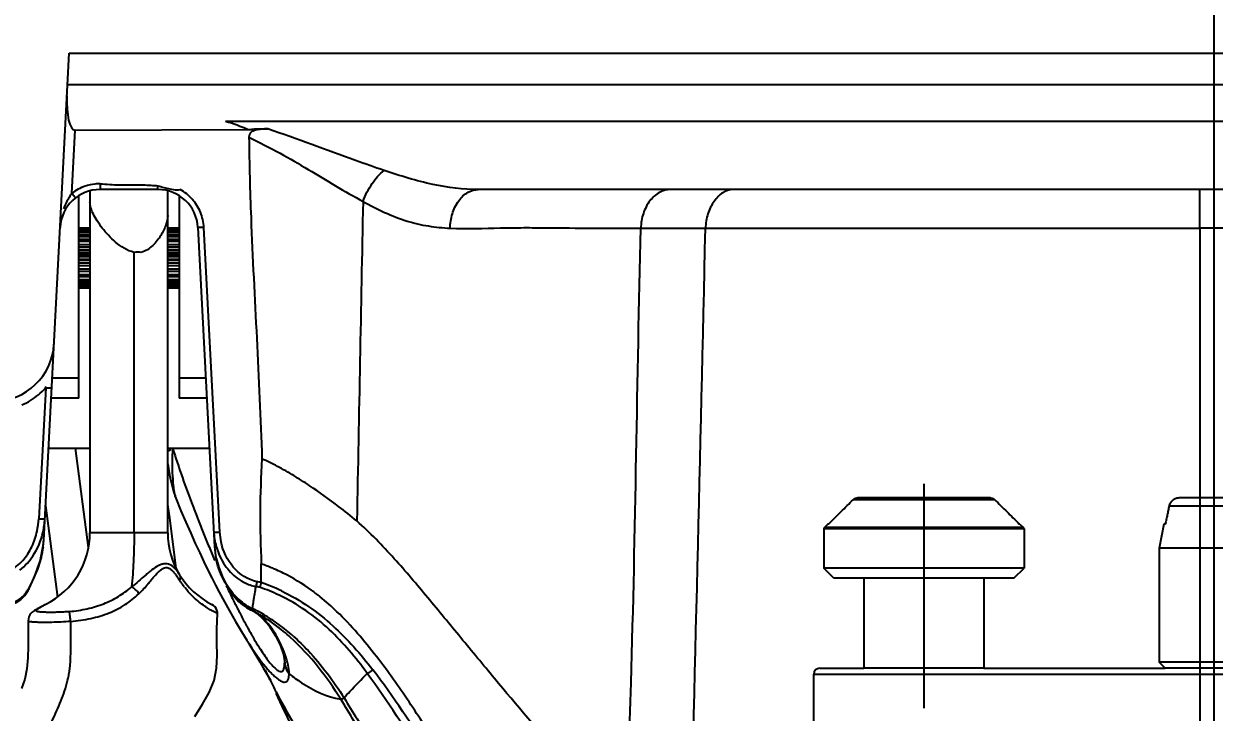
# Model space of a CAD drawing. Header units: millimetres. Extents: x -73584 to -37571, y -61249 to -50748.
# Drawn here: x -54593.7 to -54534.3, y -59231.4 to -59197 of the extents above; entities that cross this region are included whole.
import ezdxf

# ---------------------------------------------------------------- set-up
doc = ezdxf.new("R2010")
doc.units = ezdxf.units.MM
doc.header["$LTSCALE"] = 200
doc.header["$PDSIZE"] = -1
doc.linetypes.add('( Center )', pattern=[2, 1.25, -0.25, 0.25, -0.25])
doc.linetypes.add('DOT_CENTER', pattern=[14, 12, -1, 0, -1])
doc.layers.add('1', color=7, linetype='Continuous')
doc.layers.add('DIM', color=3, linetype='Continuous')
doc.styles.add('TSSD_Dimension', font='tssdeng.shx', dxfattribs={"width": 0.7, "bigfont": 'hztxt.shx'})
doc.dimstyles.new('TSSD_20_20', dxfattribs={"dimtxt": 60, "dimasz": 20, "dimexe": 20, "dimexo": 50, "dimgap": 20, "dimtad": 1, "dimdec": 0, "dimzin": 0, "dimdsep": 46, "dimtxsty": 'TSSD_Dimension', "dimblk": 'ARCHTICK', "dimcen": 0, "dimdle": 20, "dimclrt": 7, "dimadec": 0, "dimazin": 0, "dimtfac": 1, "dimtdec": 0, "dimtix": 1, "dimtmove": 2, "dimatfit": 3, "dimfxl": 1, "dimtolj": 1, "dimtzin": 0, "dimarcsym": 0})

# ---------------------------------------------------------------- blocks, each defined once
blk = doc.blocks.new('12586')
at = {"color": 7, "linetype": 'Continuous'}
for p, q in [((-40180.123, -54896.429), (-40178.848, -54872.11)), ((-40178.848, -54872.11), (-40064.445, -54872.11)), ((-40064.362, -54873.691), (-40178.931, -54873.691)), ((-40171.035, -54875.502), (-40072.109, -54875.502)), ((-40178.716, -54879.115), (-40178.55, -54875.956)), ((-40178.55, -54875.956), (-40169.9, -54875.924)), ((-40177.307, -54878.634), (-40177.307, -54878.921)), ((-40174.417, -54878.921), (-40174.417, -54878.726)), ((-40178.362, -54889.334), (-40178.362, -54879.223)), ((-40177.812, -54878.989), (-40177.812, -54882.111)), ((-40174.417, -54878.921), (-40177.307, -54878.921)), ((-40173.929, -54896.055), (-40173.929, -54878.989)), ((-40173.362, -54879.225), (-40173.362, -54889.334)), ((-40084.872, -54878.921), (-40158.409, -54878.921)), ((-40122.36, -54880.851), (-40122.359, -54878.921)), ((-40178.362, -54880.837), (-40177.812, -54880.837)), ((-40178.362, -54880.85), (-40177.812, -54880.85)), ((-40178.362, -54880.889), (-40177.812, -54880.889)), ((-40178.362, -54880.929), (-40177.812, -54880.929)), ((-40178.362, -54881.004), (-40177.812, -54881.004)), ((-40178.362, -54881.069), (-40177.812, -54881.069)), ((-40173.929, -54880.837), (-40173.362, -54880.837)), ((-40173.929, -54880.85), (-40173.362, -54880.85)), ((-40173.929, -54880.889), (-40173.362, -54880.889)), ((-40173.929, -54880.929), (-40173.362, -54880.929)), ((-40173.929, -54881.004), (-40173.362, -54881.004)), ((-40173.929, -54881.069), (-40173.362, -54881.069)), ((-40172.42, -54880.816), (-40171.585, -54896.755)), ((-40171.323, -54896.026), (-40172.121, -54880.813)), ((-40122.36, -54880.851), (-40122.36, -54915.888)), ((-40120.934, -54880.851), (-40122.36, -54880.851)), ((-40178.362, -54881.177), (-40177.812, -54881.177)), ((-40178.362, -54881.264), (-40177.812, -54881.264)), ((-40178.362, -54881.401), (-40177.812, -54881.401)), ((-40178.362, -54881.506), (-40177.812, -54881.506)), ((-40178.362, -54881.665), (-40177.812, -54881.665)), ((-40173.929, -54881.177), (-40173.362, -54881.177)), ((-40173.929, -54881.264), (-40173.362, -54881.264)), ((-40173.929, -54881.401), (-40173.362, -54881.401)), ((-40173.929, -54881.506), (-40173.362, -54881.506)), ((-40173.929, -54881.665), (-40173.362, -54881.665)), ((-40178.362, -54881.784), (-40177.812, -54881.784)), ((-40177.812, -54881.932), (-40178.362, -54881.932)), ((-40178.362, -54881.959), (-40177.812, -54881.959)), ((-40178.362, -54882.086), (-40177.812, -54882.086)), ((-40177.812, -54882.198), (-40178.362, -54882.198)), ((-40178.362, -54882.269), (-40177.812, -54882.269)), ((-40177.812, -54882.111), (-40177.812, -54882.557)), ((-40175.605, -54896.055), (-40175.605, -54882.057)), ((-40173.929, -54881.784), (-40173.362, -54881.784)), ((-40173.362, -54881.932), (-40173.929, -54881.932)), ((-40173.929, -54881.959), (-40173.362, -54881.959)), ((-40173.929, -54882.086), (-40173.362, -54882.086)), ((-40173.362, -54882.198), (-40173.929, -54882.198)), ((-40173.929, -54882.269), (-40173.362, -54882.269)), ((-40178.362, -54882.399), (-40177.812, -54882.399)), ((-40177.812, -54882.47), (-40178.362, -54882.47)), ((-40178.362, -54882.582), (-40177.812, -54882.582)), ((-40178.362, -54882.709), (-40177.812, -54882.709)), ((-40177.812, -54882.736), (-40178.362, -54882.736)), ((-40178.362, -54882.884), (-40177.812, -54882.884)), ((-40177.812, -54882.557), (-40177.812, -54896.055)), ((-40173.929, -54882.399), (-40173.362, -54882.399)), ((-40173.362, -54882.47), (-40173.929, -54882.47)), ((-40173.929, -54882.582), (-40173.362, -54882.582)), ((-40173.929, -54882.709), (-40173.362, -54882.709)), ((-40173.362, -54882.736), (-40173.929, -54882.736)), ((-40173.929, -54882.884), (-40173.362, -54882.884)), ((-40178.362, -54883.003), (-40177.812, -54883.003)), ((-40178.362, -54883.162), (-40177.812, -54883.162)), ((-40178.362, -54883.267), (-40177.812, -54883.267)), ((-40178.362, -54883.404), (-40177.812, -54883.404)), ((-40178.362, -54883.491), (-40177.812, -54883.491)), ((-40173.929, -54883.003), (-40173.362, -54883.003)), ((-40173.929, -54883.162), (-40173.362, -54883.162)), ((-40173.929, -54883.267), (-40173.362, -54883.267)), ((-40173.929, -54883.404), (-40173.362, -54883.404)), ((-40173.929, -54883.491), (-40173.362, -54883.491)), ((-40178.362, -54883.599), (-40177.812, -54883.599)), ((-40178.362, -54883.664), (-40177.812, -54883.664)), ((-40178.362, -54883.739), (-40177.812, -54883.739)), ((-40178.362, -54883.779), (-40177.812, -54883.779)), ((-40178.362, -54883.818), (-40177.812, -54883.818)), ((-40178.362, -54883.831), (-40177.812, -54883.831)), ((-40173.929, -54883.599), (-40173.362, -54883.599)), ((-40173.929, -54883.664), (-40173.362, -54883.664)), ((-40173.929, -54883.739), (-40173.362, -54883.739)), ((-40173.929, -54883.779), (-40173.362, -54883.779)), ((-40173.929, -54883.818), (-40173.362, -54883.818)), ((-40173.929, -54883.831), (-40173.362, -54883.831)), ((-40180.024, -54888.829), (-40180.366, -54895.358)), ((-40178.362, -54888.334), (-40179.698, -54888.334)), ((-40172.026, -54888.334), (-40173.362, -54888.334)), ((-40178.362, -54889.334), (-40179.751, -54889.334)), ((-40171.974, -54889.334), (-40173.362, -54889.334)), ((-40179.882, -54891.834), (-40177.812, -54891.834)), ((-40177.889, -54896.799), (-40178.535, -54891.834)), ((-40173.929, -54891.834), (-40171.843, -54891.834)), ((-40180.032, -54894.7), (-40179.438, -54899.267)), ((-40173.93, -54894.652), (-40173.843, -54895.316)), ((-40173.843, -54895.316), (-40173.774, -54895.847)), ((-40173.843, -54895.316), (-40173.774, -54895.847)), ((-40173.269, -54894.955), (-40173.019, -54895.536)), ((-40173.774, -54895.847), (-40173.704, -54896.383)), ((-40173.774, -54895.847), (-40173.704, -54896.383)), ((-40177.183, -54896.055), (-40177.812, -54896.055)), ((-40175.605, -54896.055), (-40177.183, -54896.055)), ((-40175.429, -54896.055), (-40175.605, -54896.055)), ((-40173.929, -54896.055), (-40175.429, -54896.055)), ((-40173.948, -54896.055), (-40174.548, -54896.055)), ((-40173.704, -54896.383), (-40173.516, -54897.823)), ((-40172.55, -54896.586), (-40172.329, -54897.061)), ((-40172.329, -54897.061), (-40172.118, -54897.504)), ((-40172.118, -54897.504), (-40171.915, -54897.918)), ((-40171.507, -54897.334), (-40171.378, -54897.798)), ((-40169.252, -54898.542), (-40169.252, -54897.615)), ((-40169.252, -54898.542), (-40169.252, -54897.615)), ((-40171.532, -54898.677), (-40171.352, -54899.023)), ((-40170.749, -54899.061), (-40170.754, -54899.053)), ((-40169.633, -54899.471), (-40169.602, -54899.288)), ((-40180.019, -54899.632), (-40180.016, -54899.63)), ((-40169.409, -54900.13), (-40169.449, -54900.104)), ((-40169.449, -54900.104), (-40169.204, -54900.317)), ((-40180.895, -54900.453), (-40180.895, -54900.453)), ((-40170.536, -54900.493), (-40170.388, -54900.743)), ((-40169.204, -54900.317), (-40168.865, -54900.711)), ((-40169.85, -54901.616), (-40169.741, -54901.801)), ((-40168.084, -54902.47), (-40168.083, -54902.548))]:
    blk.add_line(p, q, dxfattribs=at)
for points in [[(-40122.359, -54879.776), (-40122.359, -54879.242), (-40122.359, -54879.065), (-40122.359, -54878.957)], [(-40122.36, -54880.851), (-40122.36, -54880.474), (-40122.36, -54880.112), (-40122.359, -54879.776)], [(-40122.36, -54880.851), (-40122.36, -54892.507), (-40122.36, -54898.343), (-40122.36, -54904.186), (-40122.36, -54910.034), (-40122.36, -54915.888)], [(-40173.929, -54892.622), (-40173.892, -54892.845), (-40173.831, -54893.166), (-40173.768, -54893.463), (-40173.702, -54893.738), (-40173.633, -54893.994), (-40173.555, -54894.238), (-40173.531, -54894.299)], [(-40173.573, -54894.222), (-40173.529, -54894.33), (-40173.269, -54894.955)], [(-40173.019, -54895.536), (-40172.779, -54896.081), (-40172.55, -54896.586)], [(-40180.858, -54898.876), (-40180.575, -54898.259), (-40180.301, -54897.481), (-40180.147, -54896.712), (-40180.123, -54896.429)], [(-40174.548, -54896.055), (-40174.748, -54896.055), (-40174.966, -54896.055), (-40175.195, -54896.055), (-40175.429, -54896.055)], [(-40171.915, -54897.918), (-40171.72, -54898.309), (-40171.532, -54898.677)], [(-40171.378, -54897.798), (-40171.168, -54898.313), (-40170.9, -54898.817), (-40170.754, -54899.053)], [(-40181.825, -54899.643), (-40181.757, -54899.631), (-40181.501, -54899.541), (-40181.27, -54899.392), (-40181.066, -54899.193), (-40180.892, -54898.942), (-40180.858, -54898.877)], [(-40171.352, -54899.023), (-40171.178, -54899.351), (-40171.009, -54899.66)], [(-40170.738, -54899.054), (-40170.718, -54899.087), (-40170.565, -54899.295), (-40170.382, -54899.488), (-40170.184, -54899.656), (-40169.985, -54899.796), (-40169.79, -54899.904)], [(-40180.017, -54899.63), (-40180.059, -54899.652), (-40180.179, -54899.715), (-40180.279, -54899.769), (-40180.368, -54899.817), (-40180.45, -54899.861), (-40180.521, -54899.901), (-40180.584, -54899.94), (-40180.643, -54899.982), (-40180.702, -54900.03), (-40180.759, -54900.089), (-40180.813, -54900.163), (-40180.858, -54900.253), (-40180.887, -54900.355), (-40180.895, -54900.453)], [(-40172.569, -54905.237), (-40172.188, -54904.614), (-40171.853, -54904.026), (-40171.607, -54903.43), (-40171.484, -54902.823), (-40171.457, -54902.193), (-40171.472, -54901.534), (-40171.466, -54900.85), (-40171.444, -54900.096)], [(-40171.444, -54900.096), (-40171.447, -54900.027), (-40171.467, -54899.93), (-40171.506, -54899.838), (-40171.563, -54899.755), (-40171.636, -54899.685), (-40171.717, -54899.634)], [(-40171.009, -54899.66), (-40170.846, -54899.952), (-40170.688, -54900.23), (-40170.536, -54900.493)], [(-40180.895, -54900.453), (-40180.895, -54901.129), (-40180.902, -54901.73), (-40180.921, -54902.307), (-40180.965, -54902.857), (-40181.059, -54903.363), (-40181.224, -54903.828)], [(-40170.388, -54900.743), (-40170.245, -54900.981), (-40170.106, -54901.207), (-40169.972, -54901.423)], [(-40168.865, -54900.711), (-40168.546, -54901.198), (-40168.296, -54901.703), (-40168.141, -54902.129), (-40168.084, -54902.47)], [(-40169.972, -54901.423), (-40169.843, -54901.627), (-40169.717, -54901.821)], [(-40169.741, -54901.801), (-40169.528, -54902.163), (-40169.33, -54902.499), (-40169.155, -54902.798), (-40169.006, -54903.052), (-40168.889, -54903.255), (-40168.81, -54903.392), (-40168.784, -54903.437)], [(-40169.717, -54901.821), (-40169.596, -54902.002), (-40169.48, -54902.172)], [(-40169.48, -54902.172), (-40169.366, -54902.331), (-40169.255, -54902.48), (-40169.144, -54902.622), (-40169.033, -54902.756), (-40168.941, -54902.863)], [(-40168.521, -54904.071), (-40168.218, -54904.719), (-40167.963, -54905.26), (-40167.77, -54905.671), (-40167.605, -54906.022), (-40167.437, -54906.379), (-40167.277, -54906.72), (-40167.125, -54907.043), (-40166.981, -54907.351), (-40166.844, -54907.644), (-40166.713, -54907.924), (-40166.586, -54908.193), (-40166.465, -54908.451), (-40166.349, -54908.7), (-40166.238, -54908.936), (-40166.129, -54909.168), (-40166.037, -54909.365)]]:
    blk.add_lwpolyline(points, dxfattribs=at)
for centre, radius, start, end in [((-40177.3, -54880.947), 2.315, 108.93431, 127.70285), ((-40177.306, -54880.941), 2.308, 96.33975, 108.8435), ((-40177.307, -54880.935), 2.301, 90.01118, 96.33257), ((-40175.682, -54858.503), 20.196, 265.38565, 266.75509), ((-40177.307, -54880.921), 2, 90, 177), ((-40174.417, -54880.921), 2, 3, 90), ((-40173.474, -54877.646), 1.286, 270.35119, 277.58437), ((-40174.419, -54880.934), 2.301, 51.21387, 61.02157), ((-40174.422, -54880.936), 2.304, 3.03938, 12.82796), ((-56105.197, -54513.61), 15962.362, 358.5603968, 358.6816958), ((-40175.429, -54886.06), 4.007, 87.48691, 92.51326), ((-40182.606, -54886.487), 3, 270, 357), ((-40182.791, -54886.254), 3.779, 309.53768, 317.05782), ((-40181.767, -54888.135), 1.876, 338.27808, 340.69269), ((-40182.576, -54886.524), 3.435, 293.48593, 301.57318), ((-40182.623, -54886.458), 3.515, 301.66559, 309.54889), ((-40162.742, -54892.633), 10.967, 175.90073, 179.50142), ((-40118.54, -54874.141), 57.915, 197.80373, 198.56656), ((-40163.786, -54892.629), 9.923, 179.46978, 181.31185), ((-40118.906, -54874.264), 57.528, 198.56644, 199.32663), ((-40111.82, -54871.742), 65.05, 199.35699, 200.68072), ((-40108.675, -54870.605), 68.394, 200.64142, 201.26462), ((-40184.039, -54895.156), 3.977, 347.5489, 357.03656), ((-40118.663, -54874.492), 57.676, 201.26439, 201.99631), ((-40184.308, -54896.208), 4.192, 352.17851, 356.97101), ((-40181.812, -54896.056), 4, 296.71621, 0), ((-40169.929, -54896.055), 4, 180.00018, 243.46298), ((-40124.378, -54876.796), 51.514, 202.00121, 202.81047), ((-40127.727, -54878.205), 47.881, 202.80996, 203.66893), ((-40167.472, -54896.538), 4.118, 183.02341, 191.15524), ((-40168.401, -54895.873), 3.221, 200.7353, 209.60128), ((-40168.608, -54895.992), 2.983, 209.58569, 218.85688), ((-40180.539, -54903.157), 8.614, 33.17578, 34.2345), ((-40172.273, -54906.389), 9.28, 63.70674, 65.97573), ((-40168.71, -54895.349), 5.559, 218.01973, 218.54982), ((-40127.768, -54878.261), 47.82, 205.3076, 206.14466), ((-40173.979, -54920.454), 22.165, 77.89962, 78.40129), ((-40172.334, -54907.599), 9.314, 64.78237, 71.2072), ((-40172.717, -54908.306), 10.36, 64.40335, 70.45867), ((-40182.115, -54898.25), 1.367, 316.94444, 324.40285), ((-40133.578, -54881.111), 41.348, 206.14695, 206.92834), ((-40168.646, -54897.608), 2.472, 235.3181, 240.13935), ((-40168.685, -54897.677), 2.393, 240.13097, 245.11553), ((-40172.508, -54905.585), 6.298, 62.68893, 64.43393), ((-40172.362, -54905.608), 6.349, 64.19281, 65.13204), ((-40172.566, -54905.708), 6.434, 59.74226, 62.73347), ((-40172.474, -54905.546), 6.248, 58.86772, 59.72016), ((-40174.032, -54908.354), 9.565, 53.76134, 59.1723), ((-40174.409, -54908.871), 10.205, 48.55374, 53.76862), ((-40138.417, -54888.262), 33.964, 205.56833, 206.34685), ((-40138.528, -54888.317), 33.84, 206.3472, 206.55818)]:
    blk.add_arc(centre, radius, start, end, dxfattribs=at)
blk.add_ellipse((-40178.459, -54874.235), major_axis=(0.1, 1.72), ratio=0.290096, start_param=-4.693359, end_param=-3.124784, dxfattribs=at)
for points in [[(-40171.035, -54875.502), (-40170.65, -54875.626), (-40170.265, -54875.755), (-40169.9, -54875.927)], [(-40176.826, -54878.667), (-40176.505, -54878.685), (-40176.183, -54878.688), (-40175.862, -54878.685)], [(-40174.417, -54878.729), (-40174.22, -54878.79), (-40174.021, -54878.846), (-40173.82, -54878.891)], [(-40173.82, -54878.891), (-40173.704, -54878.916), (-40173.585, -54878.933), (-40173.466, -54878.932)], [(-40164.17, -54879.514), (-40164.277, -54884.831), (-40164.37, -54890.148), (-40164.477, -54895.465)], [(-40169.22, -54892.371), (-40169.33, -54894.116), (-40169.332, -54895.869), (-40169.252, -54897.615)], [(-40168.44, -54892.741), (-40168.694, -54892.606), (-40168.954, -54892.48), (-40169.22, -54892.371)], [(-40180.454, -54895.974), (-40180.411, -54895.771), (-40180.383, -54895.565), (-40180.366, -54895.358)], [(-40171.255, -54896.514), (-40171.289, -54896.353), (-40171.311, -54896.19), (-40171.323, -54896.026)], [(-40180.156, -54896.778), (-40180.179, -54896.95), (-40180.213, -54897.122), (-40180.256, -54897.291)], [(-40181.323, -54897.921), (-40181.185, -54897.818), (-40181.056, -54897.7), (-40180.939, -54897.572)], [(-40171.163, -54898.354), (-40171.328, -54898.035), (-40171.443, -54897.687), (-40171.513, -54897.335)], [(-40170.651, -54899.102), (-40170.848, -54898.873), (-40171.024, -54898.622), (-40171.163, -54898.354)], [(-40170.931, -54897.863), (-40170.745, -54898.094), (-40170.518, -54898.298), (-40170.264, -54898.452)], [(-40181.003, -54899.046), (-40180.971, -54899.001), (-40180.941, -54898.954), (-40180.915, -54898.904)], [(-40169.602, -54899.288), (-40169.582, -54899.167), (-40169.563, -54899.045), (-40169.546, -54898.924)], [(-40169.546, -54898.924), (-40169.538, -54898.863), (-40169.531, -54898.802), (-40169.523, -54898.741)], [(-40169.252, -54898.542), (-40169.324, -54898.527), (-40169.398, -54898.515), (-40169.471, -54898.501)], [(-40165.47, -54899.998), (-40165.739, -54899.739), (-40166.02, -54899.49), (-40166.312, -54899.256)], [(-40169.13, -54900.14), (-40169.283, -54900.052), (-40169.439, -54899.969), (-40169.598, -54899.892)], [(-40169.244, -54900.198), (-40169.3, -54900.178), (-40169.355, -54900.155), (-40169.409, -54900.129)]]:
    blk.add_open_spline(points, degree=3, dxfattribs=at)
for points, knots in [([(-40169.9, -54875.924), (-40169.819, -54875.924), (-40169.66, -54875.892), (-40169.417, -54875.886), (-40169.175, -54875.897), (-40169.013, -54875.893), (-40168.933, -54875.893)], [0, 0, 0, 0, 0.249999, 0.499688, 0.750039, 1, 1, 1, 1]), ([(-40168.933, -54875.893), (-40169.039, -54875.893), (-40169.241, -54875.899), (-40169.487, -54875.939), (-40169.661, -54875.994), (-40169.774, -54876.059), (-40169.856, -54876.168), (-40169.868, -54876.261), (-40169.866, -54876.309)], [0, 0, 0, 0, 0.281325, 0.533546, 0.652562, 0.763663, 0.87212, 1, 1, 1, 1]), ([(-40169.866, -54876.309), (-40169.853, -54877.647), (-40169.704, -54883.004), (-40169.338, -54888.352), (-40169.22, -54892.371)], [0, 0, 0, 0, 0.249693, 1, 1, 1, 1]), ([(-40169.866, -54876.309), (-40169.341, -54876.561), (-40168.341, -54877.076), (-40166.914, -54877.907), (-40165.548, -54878.735), (-40164.634, -54879.261), (-40164.17, -54879.514)], [0, 0, 0, 0, 0.267163, 0.516163, 0.757315, 1, 1, 1, 1]), ([(-40163.113, -54877.966), (-40163.592, -54877.808), (-40165.537, -54877.132), (-40167.458, -54876.388), (-40168.933, -54875.893)], [0, 0, 0, 0, 0.244718, 1, 1, 1, 1]), ([(-40164.17, -54879.514), (-40164.059, -54879.2), (-40163.765, -54878.636), (-40163.352, -54878.143), (-40163.113, -54877.966)], [0, 0, 0, 0, 0.528977, 1, 1, 1, 1]), ([(-40158.409, -54878.921), (-40159.171, -54878.921), (-40160.78, -54878.722), (-40162.312, -54878.233), (-40163.113, -54877.966)], [0, 0, 0, 0, 0.474236, 1, 1, 1, 1]), ([(-40175.862, -54878.685), (-40175.621, -54878.683), (-40175.139, -54878.683), (-40174.658, -54878.712), (-40174.417, -54878.729)], [0, 0, 0, 0, 0.499955, 1, 1, 1, 1]), ([(-40178.716, -54879.115), (-40178.759, -54879.175), (-40178.924, -54879.411), (-40179.056, -54879.673), (-40179.126, -54879.877)], [0, 0, 0, 0, 0.253458, 1, 1, 1, 1]), ([(-40178.532, -54879.34), (-40178.533, -54879.341), (-40178.539, -54879.331), (-40178.549, -54879.324), (-40178.567, -54879.301), (-40178.601, -54879.262), (-40178.651, -54879.198), (-40178.694, -54879.144), (-40178.716, -54879.115)], [0, 0, 0, 0, 0.019313, 0.074911, 0.166018, 0.291599, 0.627269, 1, 1, 1, 1]), ([(-40172.175, -54880.424), (-40172.232, -54880.174), (-40172.43, -54879.691), (-40172.778, -54879.301), (-40172.978, -54879.14)], [0, 0, 0, 0, 0.499924, 1, 1, 1, 1]), ([(-40159.818, -54880.85), (-40159.812, -54880.609), (-40159.739, -54880.124), (-40159.442, -54879.484), (-40158.976, -54879.032), (-40158.585, -54878.921), (-40158.409, -54878.921)], [0, 0, 0, 0, 0.277712, 0.555252, 0.798387, 1, 1, 1, 1]), ([(-40148.79, -54878.921), (-40148.984, -54878.921), (-40149.396, -54879.033), (-40149.882, -54879.478), (-40150.203, -54880.113), (-40150.284, -54880.601), (-40150.29, -54880.853)], [0, 0, 0, 0, 0.217428, 0.454475, 0.718183, 1, 1, 1, 1]), ([(-40145.69, -54878.921), (-40145.867, -54878.921), (-40146.248, -54879.057), (-40146.667, -54879.516), (-40146.974, -54880.129), (-40147.054, -54880.606), (-40147.06, -54880.851)], [0, 0, 0, 0, 0.206673, 0.444401, 0.712806, 1, 1, 1, 1]), ([(-40175.605, -54882.057), (-40175.781, -54882.017), (-40176.112, -54881.872), (-40176.531, -54881.561), (-40176.888, -54881.215), (-40177.192, -54880.858), (-40177.444, -54880.506), (-40177.64, -54880.167), (-40177.772, -54879.852), (-40177.812, -54879.642), (-40177.812, -54879.547)], [0, 0, 0, 0, 0.155252, 0.304741, 0.447476, 0.582155, 0.706966, 0.819604, 0.917704, 1, 1, 1, 1]), ([(-40164.17, -54879.514), (-40163.464, -54879.899), (-40162.406, -54880.422), (-40160.907, -54880.764), (-40160.181, -54880.832), (-40159.817, -54880.85)], [0, 0, 0, 0, 0.524949, 0.762288, 1, 1, 1, 1]), ([(-40173.929, -54880.215), (-40173.929, -54880.38), (-40174.011, -54880.734), (-40174.218, -54881.145), (-40174.449, -54881.475), (-40174.739, -54881.801), (-40175.032, -54882.007), (-40175.254, -54882.057)], [0, 0, 0, 0, 0.207715, 0.447291, 0.577455, 0.713554, 1, 1, 1, 1]), ([(-40172.121, -54880.813), (-40172.158, -54880.815), (-40172.228, -54880.818), (-40172.312, -54880.821), (-40172.366, -54880.821), (-40172.395, -54880.821), (-40172.409, -54880.818), (-40172.42, -54880.818), (-40172.42, -54880.816)], [0, 0, 0, 0, 0.369484, 0.705457, 0.831616, 0.923362, 0.979638, 1, 1, 1, 1]), ([(-40159.817, -54880.85), (-40158.977, -54880.893), (-40157.748, -54880.841), (-40156.148, -54880.82), (-40154.618, -54880.832), (-40152.671, -54880.854), (-40151.096, -54880.858), (-40150.29, -54880.853)], [0, 0, 0, 0, 0.264839, 0.386697, 0.503953, 0.746424, 1, 1, 1, 1]), ([(-40151.082, -54911.072), (-40150.955, -54908.564), (-40150.566, -54898.494), (-40150.481, -54888.417), (-40150.29, -54880.853)], [0, 0, 0, 0, 0.249132, 1, 1, 1, 1]), ([(-40150.29, -54880.853), (-40150.025, -54880.851), (-40148.948, -54880.849), (-40147.871, -54880.852), (-40147.06, -54880.851)], [0, 0, 0, 0, 0.246126, 1, 1, 1, 1]), ([(-40147.06, -54880.851), (-40145.063, -54880.85), (-40141.445, -54880.843), (-40133.212, -54880.846), (-40126.975, -54880.852), (-40122.36, -54880.851)], [0, 0, 0, 0, 0.24252, 0.439426, 1, 1, 1, 1]), ([(-40179.724, -54888.832), (-40179.725, -54888.834), (-40179.736, -54888.834), (-40179.75, -54888.836), (-40179.779, -54888.836), (-40179.832, -54888.837), (-40179.916, -54888.834), (-40179.986, -54888.831), (-40180.024, -54888.829)], [0, 0, 0, 0, 0.020986, 0.078137, 0.170252, 0.294231, 0.618551, 1, 1, 1, 1]), ([(-40173.93, -54891.969), (-40173.919, -54891.966), (-40173.867, -54891.95), (-40173.817, -54891.926), (-40173.779, -54891.905)], [0, 0, 0, 0, 0.212446, 1, 1, 1, 1]), ([(-40173.707, -54892.856), (-40173.705, -54892.927), (-40173.695, -54893.207), (-40173.67, -54893.487), (-40173.647, -54893.695)], [0, 0, 0, 0, 0.253815, 1, 1, 1, 1]), ([(-40164.479, -54895.465), (-40164.78, -54895.221), (-40165.55, -54894.604), (-40166.603, -54893.849), (-40167.633, -54893.2), (-40168.166, -54892.887), (-40168.44, -54892.741)], [0, 0, 0, 0, 0.241475, 0.615012, 0.806192, 1, 1, 1, 1]), ([(-40173.647, -54893.695), (-40173.642, -54893.741), (-40173.622, -54893.917), (-40173.595, -54894.092), (-40173.557, -54894.217)], [0, 0, 0, 0, 0.263601, 1, 1, 1, 1]), ([(-40180.366, -54895.358), (-40180.33, -54895.36), (-40180.259, -54895.363), (-40180.175, -54895.366), (-40180.12, -54895.366), (-40180.091, -54895.366), (-40180.077, -54895.363), (-40180.067, -54895.363), (-40180.067, -54895.361)], [0, 0, 0, 0, 0.367245, 0.705334, 0.834644, 0.927749, 0.981577, 1, 1, 1, 1]), ([(-40182.622, -54898.153), (-40182.347, -54898.153), (-40181.791, -54898.005), (-40181.141, -54897.471), (-40180.682, -54896.773), (-40180.511, -54896.243), (-40180.454, -54895.974)], [0, 0, 0, 0, 0.249729, 0.499767, 0.750008, 1, 1, 1, 1]), ([(-40151.082, -54911.072), (-40152.145, -54909.821), (-40154.315, -54907.236), (-40157.061, -54903.99), (-40159.276, -54901.311), (-40160.927, -54899.306), (-40162.603, -54897.308), (-40163.823, -54896.06), (-40164.477, -54895.462)], [0, 0, 0, 0, 0.239301, 0.492074, 0.619823, 0.746109, 0.870746, 1, 1, 1, 1]), ([(-40180.939, -54897.572), (-40180.839, -54897.462), (-40180.478, -54896.999), (-40180.25, -54896.44), (-40180.155, -54896.013)], [0, 0, 0, 0, 0.253683, 1, 1, 1, 1]), ([(-40175.605, -54896.055), (-40175.605, -54896.54), (-40175.624, -54897.444), (-40175.684, -54898.347), (-40175.729, -54898.765)], [0, 0, 0, 0, 0.536097, 1, 1, 1, 1]), ([(-40171.623, -54896.029), (-40171.623, -54896.031), (-40171.611, -54896.031), (-40171.598, -54896.033), (-40171.569, -54896.033), (-40171.514, -54896.034), (-40171.431, -54896.031), (-40171.36, -54896.028), (-40171.323, -54896.026)], [0, 0, 0, 0, 0.02036, 0.076635, 0.168379, 0.294538, 0.630513, 1, 1, 1, 1]), ([(-40171.623, -54896.029), (-40171.619, -54896.112), (-40171.587, -54896.447), (-40171.504, -54896.777), (-40171.414, -54897.014)], [0, 0, 0, 0, 0.247317, 1, 1, 1, 1]), ([(-40169.471, -54898.501), (-40169.924, -54898.408), (-40170.764, -54897.851), (-40171.161, -54896.97), (-40171.255, -54896.514)], [0, 0, 0, 0, 0.498531, 1, 1, 1, 1]), ([(-40180.256, -54897.291), (-40180.293, -54897.435), (-40180.461, -54897.993), (-40180.71, -54898.523), (-40180.915, -54898.904)], [0, 0, 0, 0, 0.256692, 1, 1, 1, 1]), ([(-40173.32, -54898.178), (-40173.379, -54898.084), (-40173.471, -54897.947), (-40173.618, -54897.786), (-40173.741, -54897.687), (-40173.882, -54897.616), (-40174.043, -54897.595), (-40174.211, -54897.627), (-40174.444, -54897.721), (-40174.666, -54897.872), (-40174.882, -54898.047), (-40175.105, -54898.236), (-40175.384, -54898.479), (-40175.612, -54898.671), (-40175.729, -54898.765)], [0, 0, 0, 0, 0.109735, 0.162826, 0.214507, 0.265235, 0.31639, 0.371412, 0.431602, 0.564144, 0.634338, 0.706016, 0.852035, 1, 1, 1, 1]), ([(-40168.495, -54897.913), (-40168.557, -54897.885), (-40168.805, -54897.778), (-40169.059, -54897.681), (-40169.252, -54897.615)], [0, 0, 0, 0, 0.247296, 1, 1, 1, 1]), ([(-40175.367, -54899.101), (-40175.287, -54899.024), (-40175.131, -54898.864), (-40174.946, -54898.657), (-40174.804, -54898.488), (-40174.666, -54898.318), (-40174.528, -54898.153), (-40174.382, -54898.002), (-40174.27, -54897.904), (-40174.152, -54897.828), (-40174.024, -54897.786), (-40173.893, -54897.81), (-40173.778, -54897.878), (-40173.675, -54897.972), (-40173.613, -54898.045), (-40173.583, -54898.083)], [0, 0, 0, 0, 0.13708, 0.273612, 0.341635, 0.409393, 0.542204, 0.606107, 0.667286, 0.724914, 0.777732, 0.828766, 0.882728, 0.93999, 1, 1, 1, 1]), ([(-40173.583, -54898.083), (-40173.568, -54898.101), (-40173.511, -54898.176), (-40173.457, -54898.252), (-40173.418, -54898.311)], [0, 0, 0, 0, 0.24796, 1, 1, 1, 1]), ([(-40173.329, -54898.443), (-40173.307, -54898.399), (-40173.277, -54898.31), (-40173.297, -54898.214), (-40173.32, -54898.178)], [0, 0, 0, 0, 0.537959, 1, 1, 1, 1]), ([(-40166.312, -54899.256), (-40166.453, -54899.144), (-40167.036, -54898.699), (-40167.667, -54898.314), (-40168.163, -54898.069)], [0, 0, 0, 0, 0.246162, 1, 1, 1, 1]), ([(-40180.858, -54898.877), (-40180.86, -54898.881), (-40180.874, -54898.898), (-40180.898, -54898.903), (-40180.915, -54898.904)], [0, 0, 0, 0, 0.20333, 1, 1, 1, 1]), ([(-40178.833, -54899.991), (-40178.536, -54899.961), (-40177.955, -54899.876), (-40177.126, -54899.629), (-40176.379, -54899.256), (-40175.932, -54898.94), (-40175.729, -54898.765)], [0, 0, 0, 0, 0.264147, 0.518533, 0.762221, 1, 1, 1, 1]), ([(-40175.367, -54899.101), (-40175.412, -54899.028), (-40175.521, -54898.899), (-40175.657, -54898.801), (-40175.729, -54898.765)], [0, 0, 0, 0, 0.518283, 1, 1, 1, 1]), ([(-40173.089, -54898.773), (-40173.109, -54898.747), (-40173.192, -54898.639), (-40173.271, -54898.528), (-40173.329, -54898.443)], [0, 0, 0, 0, 0.242888, 1, 1, 1, 1]), ([(-40171.9, -54899.839), (-40171.982, -54899.787), (-40172.161, -54899.666), (-40172.443, -54899.451), (-40172.756, -54899.169), (-40172.955, -54898.94), (-40173.057, -54898.813)], [0, 0, 0, 0, 0.188095, 0.415956, 0.685179, 1, 1, 1, 1]), ([(-40170.264, -54898.452), (-40170.208, -54898.485), (-40169.975, -54898.614), (-40169.719, -54898.701), (-40169.523, -54898.741)], [0, 0, 0, 0, 0.245464, 1, 1, 1, 1]), ([(-40169.471, -54898.501), (-40169.476, -54898.524), (-40169.493, -54898.604), (-40169.51, -54898.684), (-40169.523, -54898.741)], [0, 0, 0, 0, 0.292222, 1, 1, 1, 1]), ([(-40169.252, -54898.542), (-40169.266, -54898.589), (-40169.282, -54898.655), (-40169.313, -54898.733), (-40169.331, -54898.765), (-40169.333, -54898.781)], [0, 0, 0, 0, 0.572798, 0.813194, 1, 1, 1, 1]), ([(-40168.241, -54898.962), (-40167.767, -54899.189), (-40166.866, -54899.711), (-40165.284, -54900.984), (-40164.287, -54902.117), (-40163.682, -54902.897)], [0, 0, 0, 0, 0.259487, 0.512223, 1, 1, 1, 1]), ([(-40181.752, -54899.543), (-40181.693, -54899.533), (-40181.454, -54899.47), (-40181.243, -54899.32), (-40181.116, -54899.184)], [0, 0, 0, 0, 0.242362, 1, 1, 1, 1]), ([(-40178.773, -54900.483), (-40178.438, -54900.45), (-40177.787, -54900.359), (-40176.863, -54900.095), (-40176.045, -54899.676), (-40175.578, -54899.304), (-40175.367, -54899.101)], [0, 0, 0, 0, 0.269615, 0.524819, 0.765969, 1, 1, 1, 1]), ([(-40170.653, -54899.104), (-40170.664, -54899.103), (-40170.698, -54899.096), (-40170.733, -54899.08), (-40170.749, -54899.061)], [0, 0, 0, 0, 0.299576, 1, 1, 1, 1]), ([(-40170.652, -54899.103), (-40170.564, -54899.205), (-40170.372, -54899.393), (-40170.163, -54899.564), (-40170.053, -54899.641)], [0, 0, 0, 0, 0.499729, 1, 1, 1, 1]), ([(-40169.692, -54899.848), (-40169.687, -54899.815), (-40169.67, -54899.69), (-40169.649, -54899.565), (-40169.633, -54899.471)], [0, 0, 0, 0, 0.255879, 1, 1, 1, 1]), ([(-40163.959, -54903.078), (-40164.528, -54902.296), (-40165.477, -54901.158), (-40167.017, -54899.901), (-40167.9, -54899.391), (-40168.365, -54899.172)], [0, 0, 0, 0, 0.488159, 0.740751, 1, 1, 1, 1]), ([(-40178.833, -54899.991), (-40178.935, -54900.001), (-40179.13, -54900.019), (-40179.41, -54900.029), (-40179.663, -54900.033), (-40179.885, -54900.033), (-40180.071, -54900.03), (-40180.222, -54900.023), (-40180.326, -54900.013), (-40180.391, -54900.003), (-40180.429, -54899.995), (-40180.458, -54899.986), (-40180.48, -54899.975), (-40180.495, -54899.963), (-40180.504, -54899.94), (-40180.482, -54899.904), (-40180.447, -54899.876), (-40180.404, -54899.847), (-40180.341, -54899.809), (-40180.251, -54899.758), (-40180.137, -54899.693), (-40180.058, -54899.651), (-40180.017, -54899.63)], [0, 0, 0, 0, 0.134964, 0.25806, 0.370418, 0.468514, 0.550484, 0.616575, 0.66752, 0.687618, 0.704327, 0.717798, 0.728264, 0.736225, 0.742782, 0.758434, 0.785151, 0.803923, 0.826699, 0.88158, 0.940616, 1, 1, 1, 1]), ([(-40178.773, -54900.483), (-40178.779, -54900.426), (-40178.792, -54900.317), (-40178.809, -54900.17), (-40178.823, -54900.063), (-40178.83, -54900.008), (-40178.833, -54899.991)], [0, 0, 0, 0, 0.345585, 0.66559, 0.894037, 1, 1, 1, 1]), ([(-40171.444, -54900.096), (-40171.444, -54900.095), (-40171.449, -54900.094), (-40171.453, -54900.09), (-40171.464, -54900.084), (-40171.478, -54900.076), (-40171.496, -54900.067), (-40171.526, -54900.051), (-40171.572, -54900.027), (-40171.638, -54899.992), (-40171.715, -54899.949), (-40171.804, -54899.898), (-40171.867, -54899.86), (-40171.9, -54899.839)], [0, 0, 0, 0, 0.005094, 0.018941, 0.041226, 0.071595, 0.109713, 0.155383, 0.268803, 0.410709, 0.580118, 0.776616, 1, 1, 1, 1]), ([(-40170.443, -54899.837), (-40170.412, -54899.899), (-40170.286, -54900.145), (-40170.157, -54900.389), (-40170.059, -54900.571)], [0, 0, 0, 0, 0.253039, 1, 1, 1, 1]), ([(-40169.79, -54899.904), (-40169.774, -54899.911), (-40169.726, -54899.91), (-40169.699, -54899.87), (-40169.692, -54899.848)], [0, 0, 0, 0, 0.429031, 1, 1, 1, 1]), ([(-40169.409, -54900.13), (-40169.495, -54900.066), (-40169.62, -54899.985), (-40169.753, -54899.921), (-40169.79, -54899.904)], [0, 0, 0, 0, 0.723024, 1, 1, 1, 1]), ([(-40168.591, -54901.042), (-40168.649, -54900.952), (-40168.88, -54900.615), (-40169.164, -54900.308), (-40169.409, -54900.13)], [0, 0, 0, 0, 0.259837, 1, 1, 1, 1]), ([(-40169.13, -54900.14), (-40169.151, -54900.158), (-40169.183, -54900.185), (-40169.228, -54900.202), (-40169.244, -54900.198)], [0, 0, 0, 0, 0.627161, 1, 1, 1, 1]), ([(-40151.845, -54919.361), (-40152.995, -54917.701), (-40154.73, -54915.17), (-40157.048, -54911.792), (-40158.757, -54909.275), (-40160.347, -54906.843), (-40161.859, -54904.479), (-40163.5, -54902.165), (-40164.75, -54900.689), (-40165.47, -54899.998)], [0, 0, 0, 0, 0.255695, 0.388483, 0.518582, 0.640829, 0.756244, 0.873707, 1, 1, 1, 1]), ([(-40173.907, -54926.043), (-40174.264, -54926.042), (-40174.983, -54926.038), (-40176.061, -54926.027), (-40177.143, -54926.007), (-40178.224, -54925.972), (-40179.302, -54925.905), (-40180.196, -54925.783), (-40180.893, -54925.6), (-40181.398, -54925.407), (-40181.872, -54925.142), (-40182.282, -54924.788), (-40182.622, -54924.369), (-40182.9, -54923.91), (-40183.119, -54923.425), (-40183.342, -54922.752), (-40183.514, -54921.877), (-40183.622, -54920.809), (-40183.682, -54919.731), (-40183.717, -54918.65), (-40183.738, -54917.569), (-40183.749, -54916.488), (-40183.752, -54915.406), (-40183.753, -54914.505), (-40183.75, -54913.785), (-40183.749, -54913.245), (-40183.73, -54912.705), (-40183.665, -54912.17), (-40183.535, -54911.647), (-40183.328, -54911.147), (-40183.044, -54910.685), (-40182.618, -54910.104), (-40182.068, -54909.389), (-40181.54, -54908.659), (-40181.143, -54908.058), (-40180.765, -54907.445), (-40180.317, -54906.661), (-40179.9, -54905.86), (-40179.589, -54905.209), (-40179.293, -54904.553), (-40179.037, -54903.878), (-40178.886, -54903.267), (-40178.826, -54902.912), (-40178.787, -54902.555), (-40178.771, -54902.106), (-40178.774, -54901.566), (-40178.773, -54901.024), (-40178.773, -54900.663), (-40178.773, -54900.483)], [0, 0, 0, 0, 0.031071, 0.062409, 0.09375, 0.125084, 0.156444, 0.187635, 0.203244, 0.218953, 0.234579, 0.250142, 0.265746, 0.281253, 0.296631, 0.31197, 0.342748, 0.37387, 0.405227, 0.436551, 0.467852, 0.499193, 0.53056, 0.561861, 0.577491, 0.593148, 0.608791, 0.624388, 0.639958, 0.655507, 0.671171, 0.686929, 0.718158, 0.749534, 0.765195, 0.780797, 0.812136, 0.843592, 0.859268, 0.874883, 0.906112, 0.921777, 0.929584, 0.93737, 0.952948, 0.968605, 0.984314, 1, 1, 1, 1]), ([(-40178.773, -54900.483), (-40178.936, -54900.497), (-40179.25, -54900.519), (-40179.689, -54900.532), (-40180.065, -54900.535), (-40180.332, -54900.533), (-40180.507, -54900.528), (-40180.611, -54900.524), (-40180.698, -54900.517), (-40180.767, -54900.509), (-40180.822, -54900.499), (-40180.864, -54900.487), (-40180.894, -54900.468), (-40180.895, -54900.453)], [0, 0, 0, 0, 0.22994, 0.439805, 0.616178, 0.756663, 0.81365, 0.862177, 0.902601, 0.935317, 0.960764, 0.979403, 1, 1, 1, 1]), ([(-40170.059, -54900.571), (-40170.033, -54900.62), (-40169.927, -54900.815), (-40169.818, -54901.009), (-40169.736, -54901.153)], [0, 0, 0, 0, 0.253881, 1, 1, 1, 1]), ([(-40167.794, -54901.282), (-40167.906, -54901.182), (-40168.363, -54900.788), (-40168.856, -54900.435), (-40169.244, -54900.198)], [0, 0, 0, 0, 0.24727, 1, 1, 1, 1]), ([(-40169.736, -54901.153), (-40169.71, -54901.198), (-40169.608, -54901.373), (-40169.504, -54901.547), (-40169.425, -54901.675)], [0, 0, 0, 0, 0.255729, 1, 1, 1, 1]), ([(-40168.052, -54902.16), (-40168.084, -54902.067), (-40168.231, -54901.68), (-40168.421, -54901.308), (-40168.591, -54901.042)], [0, 0, 0, 0, 0.238092, 1, 1, 1, 1]), ([(-40165.276, -54904.372), (-40165.62, -54903.816), (-40166.388, -54902.724), (-40167.29, -54901.735), (-40167.794, -54901.282)], [0, 0, 0, 0, 0.49102, 1, 1, 1, 1]), ([(-40167.654, -54901.221), (-40167.397, -54901.448), (-40166.442, -54902.381), (-40165.64, -54903.462), (-40165.117, -54904.302)], [0, 0, 0, 0, 0.257414, 1, 1, 1, 1]), ([(-40169.425, -54901.675), (-40169.4, -54901.714), (-40169.304, -54901.867), (-40169.205, -54902.017), (-40169.13, -54902.127)], [0, 0, 0, 0, 0.258766, 1, 1, 1, 1]), ([(-40169.13, -54902.127), (-40169.061, -54902.227), (-40168.928, -54902.411), (-40168.731, -54902.655), (-40168.549, -54902.842), (-40168.398, -54902.962), (-40168.242, -54903.015), (-40168.13, -54902.91), (-40168.094, -54902.747), (-40168.083, -54902.62), (-40168.083, -54902.548)], [0, 0, 0, 0, 0.205781, 0.386077, 0.534497, 0.645548, 0.719618, 0.784756, 0.877471, 1, 1, 1, 1]), ([(-40167.861, -54903.095), (-40167.86, -54902.953), (-40167.905, -54902.634), (-40167.994, -54902.327), (-40168.052, -54902.16)], [0, 0, 0, 0, 0.447056, 1, 1, 1, 1]), ([(-40168.94, -54902.864), (-40168.883, -54902.93), (-40168.768, -54903.055), (-40168.591, -54903.225), (-40168.419, -54903.368), (-40168.257, -54903.471), (-40168.104, -54903.529), (-40167.95, -54903.487), (-40167.87, -54903.313), (-40167.862, -54903.179), (-40167.861, -54903.095)], [0, 0, 0, 0, 0.162379, 0.314043, 0.454897, 0.57622, 0.671741, 0.749053, 0.845266, 1, 1, 1, 1]), ([(-40168.083, -54902.548), (-40168.081, -54902.597), (-40168.054, -54902.794), (-40167.96, -54902.983), (-40167.861, -54903.095)], [0, 0, 0, 0, 0.244711, 1, 1, 1, 1]), ([(-40167.861, -54903.095), (-40167.66, -54903.256), (-40166.883, -54903.827), (-40165.974, -54904.247), (-40165.276, -54904.372)], [0, 0, 0, 0, 0.266155, 1, 1, 1, 1]), ([(-40165.117, -54904.302), (-40165.02, -54904.194), (-40164.639, -54903.781), (-40164.249, -54903.377), (-40163.959, -54903.078)], [0, 0, 0, 0, 0.258984, 1, 1, 1, 1]), ([(-40163.682, -54902.897), (-40163.719, -54902.94), (-40163.808, -54903.009), (-40163.907, -54903.064), (-40163.959, -54903.078)], [0, 0, 0, 0, 0.51137, 1, 1, 1, 1]), ([(-40158.38, -54911.631), (-40159.298, -54910.217), (-40161.085, -54907.32), (-40162.952, -54904.47), (-40163.959, -54903.078)], [0, 0, 0, 0, 0.495206, 1, 1, 1, 1]), ([(-40158.111, -54911.457), (-40159.034, -54910.045), (-40160.767, -54907.115), (-40162.631, -54904.257), (-40163.682, -54902.897)], [0, 0, 0, 0, 0.495317, 1, 1, 1, 1]), ([(-40168.797, -54903.447), (-40168.705, -54903.631), (-40168.334, -54904.357), (-40167.936, -54905.07), (-40167.623, -54905.595)], [0, 0, 0, 0, 0.252235, 1, 1, 1, 1]), ([(-40165.276, -54904.372), (-40165.267, -54904.367), (-40165.216, -54904.34), (-40165.16, -54904.322), (-40165.117, -54904.302)], [0, 0, 0, 0, 0.185282, 1, 1, 1, 1]), ([(-40165.117, -54904.302), (-40164.682, -54905.006), (-40162.94, -54907.771), (-40161.186, -54910.534), (-40160.036, -54912.687)], [0, 0, 0, 0, 0.253179, 1, 1, 1, 1]), ([(-40160.236, -54912.696), (-40160.62, -54911.995), (-40161.436, -54910.62), (-40162.5, -54908.927), (-40163.347, -54907.56), (-40164.212, -54906.161), (-40164.834, -54905.084), (-40165.273, -54904.373)], [0, 0, 0, 0, 0.246429, 0.492783, 0.61675, 0.742206, 1, 1, 1, 1])]:
    blk.add_open_spline(points, degree=3, knots=knots, dxfattribs=at)
at = {"layer": 'DIM', "color": 1, "linetype": '( Center )'}
blk.add_line((-40121.647, -54934.237), (-40121.647, -54837.074), dxfattribs=at)
blk = doc.blocks.new('*U1115')
at = {"layer": 'DIM', "color": 0}
blk.add_blockref('12586', (40121.647, 54909.248), dxfattribs=at)
blk = doc.blocks.new('*U1116')
at = {"layer": 'DIM', "color": 0, "linetype": 'ByBlock', "lineweight": -2, "transparency": 16777216}
blk.add_blockref('*U1115', (0, 0), dxfattribs=at)
blk = doc.blocks.new('23-D0549-A_WHEEL-INSERT-PIN_Absen-X5', base_point=(134.75, -165.599))
at = {"color": 7, "linetype": 'Continuous'}
for p, q in [((134.75, -160.399), (135.05, -160.099)), ((134.75, -161.349), (134.75, -160.399)), ((135.05, -165.599), (135.05, -160.099)), ((140.75, -160.099), (135.05, -160.099)), ((141.95, -160.339), (140.75, -160.099)), ((141.95, -160.412), (141.95, -160.339)), ((143.25, -164.589), (143.25, -161.11)), ((134.75, -164.349), (134.75, -161.349)), ((134.75, -165.299), (134.75, -164.349)), ((134.75, -165.299), (135.05, -165.599)), ((141.95, -165.359), (141.95, -165.287)), ((140.75, -165.599), (135.05, -165.599)), ((141.95, -165.359), (140.75, -165.599))]:
    blk.add_line(p, q, dxfattribs=at)
at = {"color": 140, "linetype": 'Continuous'}
for p, q in [((140.75, -165.599), (140.75, -160.099)), ((142.848, -165.101), (142.848, -160.598))]:
    blk.add_line(p, q, dxfattribs=at)
at = {"color": 7, "linetype": 'Continuous'}
for points in [[(142.848, -160.598), (142.626, -160.552), (142.399, -160.505), (142.177, -160.459), (141.95, -160.412)], [(143.25, -161.11), (143.248, -161.066), (143.243, -161.022), (143.234, -160.979), (143.222, -160.937), (143.207, -160.895), (143.188, -160.856), (143.165, -160.818), (143.14, -160.782), (143.08, -160.717), (143.011, -160.664), (142.932, -160.623), (142.848, -160.598)], [(142.848, -165.101), (142.891, -165.09), (142.932, -165.076), (142.975, -165.056), (143.011, -165.035), (143.047, -165.01), (143.08, -164.982), (143.114, -164.949), (143.14, -164.917), (143.165, -164.881), (143.188, -164.843), (143.207, -164.803), (143.222, -164.762), (143.235, -164.717), (143.243, -164.677), (143.248, -164.63), (143.25, -164.589)], [(141.95, -165.287), (142.177, -165.24), (142.399, -165.194), (142.626, -165.147), (142.848, -165.101)]]:
    blk.add_spline(points, degree=3, dxfattribs=at)
at = {"layer": '1', "color": 1, "linetype": 'DOT_CENTER'}
blk.add_line((132.75, -162.849), (143.95, -162.849), dxfattribs=at)
blk = doc.blocks.new('23-D0546-A_CLAMP-DISK_Absen-X5', base_point=(128.75, -182.849))
at = {"color": 7, "linetype": 'Continuous'}
for p, q in [((128.75, -143.149), (128.75, -145.349)), ((129.05, -142.849), (134.45, -142.849)), ((134.75, -143.149), (134.75, -145.349)), ((128.75, -145.349), (128.75, -180.349)), ((134.75, -146.349), (134.75, -145.349)), ((134.75, -150.349), (134.75, -146.349)), ((134.75, -151.349), (134.75, -150.349)), ((134.75, -151.349), (134.75, -160.399)), ((134.75, -161.349), (134.75, -160.399)), ((134.75, -164.349), (134.75, -161.349)), ((134.75, -165.299), (134.75, -164.349)), ((134.75, -165.299), (134.75, -174.349)), ((134.75, -175.349), (134.75, -174.349)), ((134.75, -179.349), (134.75, -175.349)), ((134.75, -180.349), (134.75, -179.349)), ((128.75, -180.349), (128.75, -182.549)), ((134.75, -180.349), (134.75, -182.549)), ((129.05, -182.849), (134.45, -182.849))]:
    blk.add_line(p, q, dxfattribs=at)
at = {"color": 140, "linetype": 'Continuous'}
for p, q in [((129.05, -142.849), (129.05, -182.849)), ((134.45, -142.849), (134.45, -182.849))]:
    blk.add_line(p, q, dxfattribs=at)
at = {"color": 7, "linetype": 'Continuous'}
for centre, start, end in [((129.05, -143.149), 90, 180), ((134.45, -143.149), 0, 90), ((129.05, -182.549), 180, 270), ((134.45, -182.549), 270, 0)]:
    blk.add_arc(centre, 0.3, start, end, dxfattribs=at)
at = {"layer": '1', "color": 1, "linetype": 'DOT_CENTER'}
blk.add_line((127.05, -162.849), (136.45, -162.849), dxfattribs=at)
blk = doc.blocks.new('23-D0548-A_POSITION-PIN-CLAMP_Absen-X5_2', base_point=(134.75, -153.349))
at = {"color": 7, "linetype": 'Continuous'}
for p, q in [((139.25, -143.849), (139.75, -143.349)), ((139.25, -145.349), (139.25, -143.849)), ((139.75, -153.349), (139.75, -143.349)), ((141.709, -143.349), (139.75, -143.349)), ((141.95, -143.549), (141.779, -143.379)), ((141.95, -143.587), (141.95, -143.549)), ((143.25, -151.671), (143.25, -145.027)), ((134.75, -146.349), (134.75, -145.349)), ((139.25, -145.349), (134.75, -145.349)), ((139.25, -151.349), (139.25, -145.349)), ((134.75, -150.349), (134.75, -146.349)), ((134.75, -151.349), (134.75, -150.349)), ((139.25, -151.349), (134.75, -151.349)), ((139.25, -152.849), (139.25, -151.349)), ((139.25, -152.849), (139.75, -153.349)), ((141.709, -153.349), (139.75, -153.349)), ((141.95, -153.149), (141.779, -153.32)), ((141.95, -153.149), (141.95, -153.112))]:
    blk.add_line(p, q, dxfattribs=at)
at = {"color": 140, "linetype": 'Continuous'}
for p, q in [((141.709, -153.349), (141.709, -143.349)), ((141.779, -153.32), (141.779, -143.379)), ((143.162, -151.887), (143.162, -144.812))]:
    blk.add_line(p, q, dxfattribs=at)
at = {"color": 7, "linetype": 'Continuous'}
for centre, start, end in [((141.709, -143.449), 45, 90), ((141.709, -153.249), 270, 315)]:
    blk.add_arc(centre, 0.1, start, end, dxfattribs=at)
for points in [[(141.95, -143.587), (142.264, -143.903), (142.557, -144.199), (142.871, -144.518), (143.162, -144.812)], [(143.162, -144.812), (143.18, -144.832), (143.2, -144.858), (143.216, -144.886), (143.227, -144.911), (143.238, -144.942), (143.244, -144.968), (143.249, -144.998), (143.25, -145.027)], [(143.162, -151.887), (142.871, -152.181), (142.557, -152.5), (142.264, -152.795), (141.95, -153.112)], [(143.25, -151.671), (143.244, -151.731), (143.227, -151.788), (143.215, -151.815), (143.2, -151.84), (143.18, -151.867), (143.162, -151.887)]]:
    blk.add_spline(points, degree=3, dxfattribs=at)
at = {"layer": '1', "color": 1, "linetype": 'DOT_CENTER'}
for p, q in [((143.709, -148.349), (132.75, -148.349)), ((143.95, -148.349), (139.779, -148.349))]:
    blk.add_line(p, q, dxfattribs=at)
blk = doc.blocks.new('23-A0282-B_CLAMP-HANDLE-WITH-DISK_CLAMP_Absen-X5__23', base_point=(-66.75, -192.849))
for name, p in [('23-D0546-A_CLAMP-DISK_Absen-X5', (128.75, -182.849)), ('23-D0548-A_POSITION-PIN-CLAMP_Absen-X5_2', (134.75, -153.349)), ('23-D0549-A_WHEEL-INSERT-PIN_Absen-X5', (134.75, -165.599))]:
    blk.add_blockref(name, p)
blk = doc.blocks.new('23-A0281-B_CLAMP_TILE-TUBE-Ø50_Absen-X5__24', base_point=(-209, -208.849))
blk.add_blockref('23-A0282-B_CLAMP-HANDLE-WITH-DISK_CLAMP_Absen-X5__23', (-66.75, -192.849))
blk = doc.blocks.new('_ArchTick')
at = {"color": 0, "linetype": 'ByBlock'}
blk.add_lwpolyline([(-0.7071, -0.7071, 0.5, 0.5, 0), (0.7071, 0.7071, 0.5, 0.5, 0)], format="xyseb", dxfattribs=at)
blk = doc.blocks.new('*D1144')
at = {"layer": 'Defpoints', "color": 0, "transparency": 16777216}
for p in [(-55063.209, -59180.187), (-54783.754, -59180.187), (-54534.278, -59760.187)]:
    blk.add_point(p, dxfattribs=at)
at = {"layer": 'DIM', "color": 0, "lineweight": -2, "transparency": 16777216}
for p, q in [((-55063.209, -59780.187), (-55063.209, -59160.187)), ((-54833.754, -59180.187), (-55083.209, -59180.187)), ((-54584.278, -59760.187), (-55083.209, -59760.187))]:
    blk.add_line(p, q, dxfattribs=at)
at = {"layer": 'DIM', "color": 0, "lineweight": -2, "transparency": 16777216, "xscale": 20, "yscale": 20, "zscale": 20}
for p, rotation in [((-55063.209, -59180.187), 90), ((-55063.209, -59760.187), 270)]:
    blk.add_blockref('_ArchTick', p, dxfattribs=dict(at, rotation=rotation))
at = {"layer": 'DIM', "color": 7, "transparency": 16777216, "insert": (-55114.363, -59470.187), "char_height": 60, "attachment_point": 5, "rotation": 90, "style": 'TSSD_Dimension'}
blk.add_mtext('\\A1;580 [1\'-10 3/4"]', dxfattribs=at)
blk = doc.blocks.new('*D1371')
at = {"layer": 'Defpoints', "color": 0, "transparency": 16777216}
for p in [(-54783.754, -59180.187), (-55328.252, -59830.312), (-54534.278, -59830.312)]:
    blk.add_point(p, dxfattribs=at)
at = {"layer": 'DIM', "color": 0, "lineweight": -2, "transparency": 16777216}
for p, q in [((-55328.252, -59160.187), (-55328.252, -59850.312)), ((-54833.754, -59180.187), (-55348.252, -59180.187)), ((-54584.278, -59830.312), (-55348.252, -59830.312))]:
    blk.add_line(p, q, dxfattribs=at)
at = {"layer": 'DIM', "color": 0, "lineweight": -2, "transparency": 16777216, "xscale": 20, "yscale": 20, "zscale": 20}
for p, rotation in [((-55328.252, -59180.187), 90), ((-55328.252, -59830.312), 270)]:
    blk.add_blockref('_ArchTick', p, dxfattribs=dict(at, rotation=rotation))
at = {"layer": 'DIM', "color": 7, "transparency": 16777216, "insert": (-55379.406, -59505.25), "char_height": 60, "attachment_point": 5, "rotation": 90, "style": 'TSSD_Dimension'}
blk.add_mtext('\\A1;650 [2\'-1 1/2"]', dxfattribs=at)

msp = doc.modelspace()

# ---------------------------------------------------------------- block references
at = {"rotation": 90}
msp.add_blockref('23-A0281-B_CLAMP_TILE-TUBE-Ø50_Absen-X5__24', (-54488.278, -59572.937), dxfattribs=at)
at = {"layer": 'DIM', "color": 0}
msp.add_blockref('*U1116', (-54534.278, -59235.614), dxfattribs=at)

# ---------------------------------------------------------------- dimensions: what is measured, and where the dimension line sits
at = {"layer": 'DIM'}
for base, p1, p2, picture, middle in [((-55328.252, -59830.312), (-54783.754, -59180.187), (-54534.278, -59830.312), '*D1371', (-55379.406, -59505.25)), ((-55063.209, -59180.187), (-54534.278, -59760.187), (-54783.754, -59180.187), '*D1144', (-55114.363, -59470.187))]:
    dim = msp.add_linear_dim(base=base, p1=p1, p2=p2, angle=90, dimstyle='TSSD_20_20', dxfattribs=at)
    dim.commit()
    dim.dimension.update_dxf_attribs({"geometry": picture, "text_midpoint": middle})

doc.saveas('drawing.dxf')
